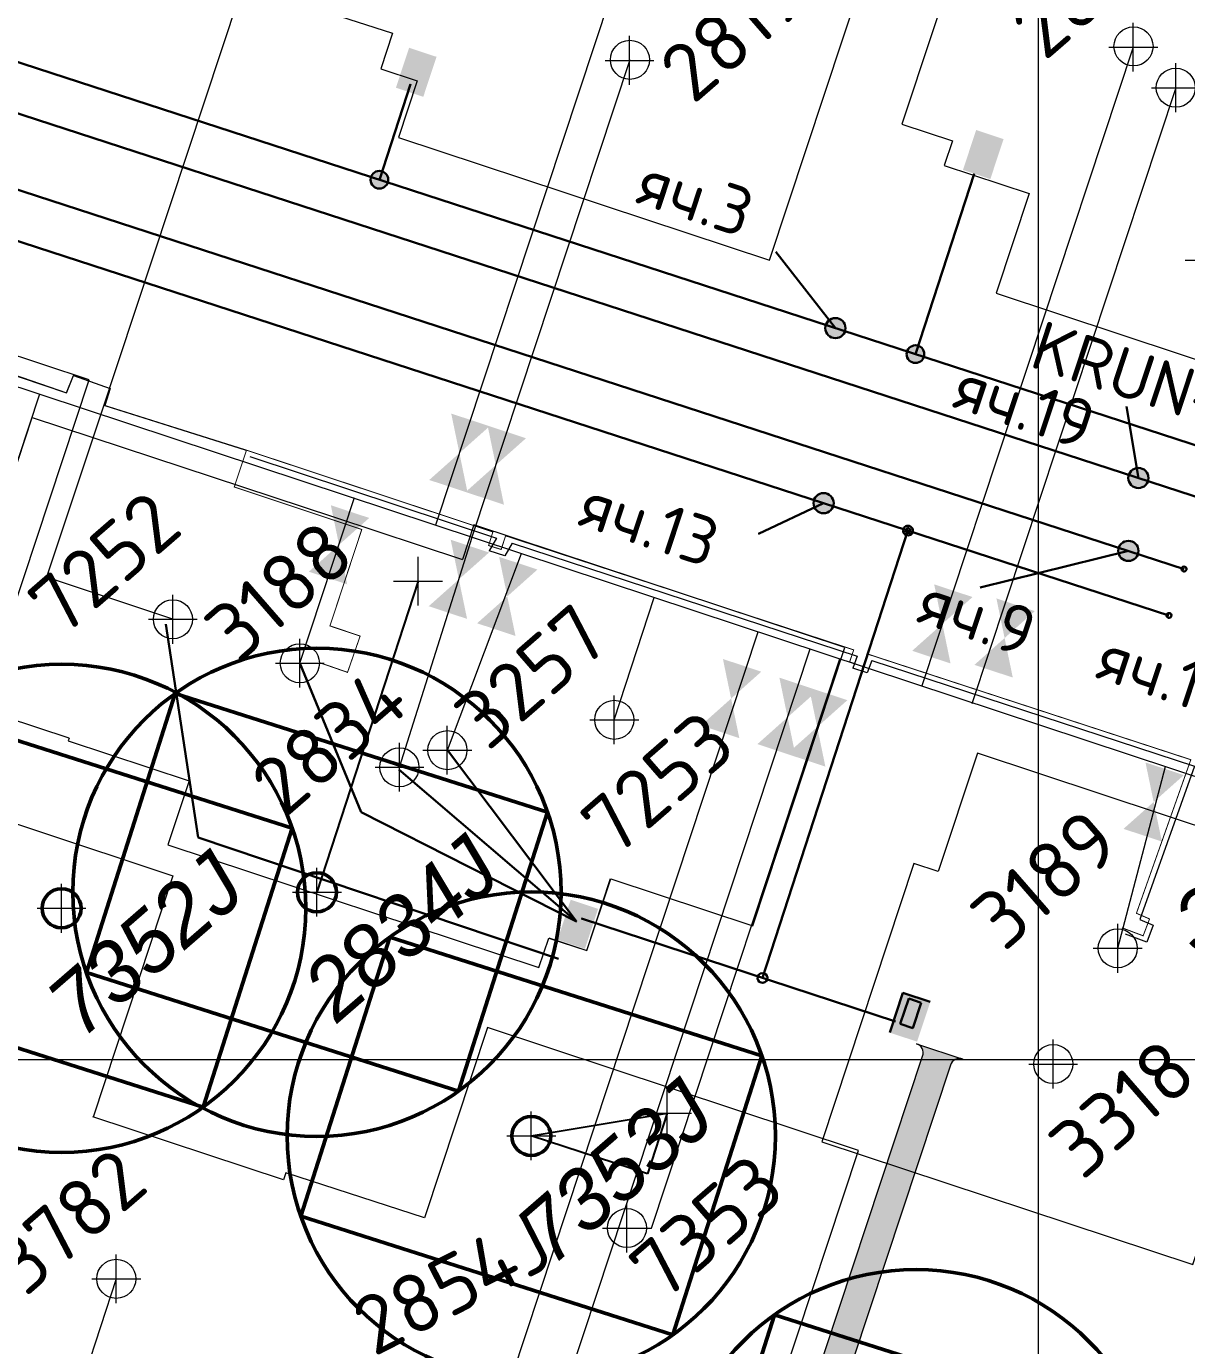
# Model space of a CAD drawing. Header units: millimetres. Extents: x 519 to 9564855, y -810 to 5021775.
# Drawn here: x 9542792.8 to 9543030.4, y 4997941.4 to 4998211.7 of the extents above; entities that cross this region are included whole.
import ezdxf
from ezdxf.enums import TextEntityAlignment as Align

# ---------------------------------------------------------------- set-up
doc = ezdxf.new("R2010")
doc.units = ezdxf.units.MM
doc.header["$LTSCALE"] = 2
doc.header["$MEASUREMENT"] = 0
doc.header["$PDMODE"] = 2
doc.header["$PDSIZE"] = 5
doc.linetypes.add('1', pattern=[0])
doc.linetypes.add('92051501$0$DASHED', pattern=[0.75, 0.5, -0.25])
for name, color, linetype, lineweight in [('200 скв. на 2010 год', 61, 'Continuous', 0), ('Stage 11.Object 2.Frame&Text', 26, 'Continuous', 53), ('WELLS(drilled after 2000y)', 6, 'Continuous', 40), ('Скважины на 2022 год', 60, 'Continuous', 13), ('Скважины на 2027 год', 20, 'Continuous', 50), ('Электро', 1, 'Continuous', 30), ('Электроснаб', 1, 'Continuous', 18), ('Электроснабжене', 1, 'Continuous', 18)]:
    doc.layers.add(name, color=color, linetype=linetype, lineweight=lineweight)
for name, color, linetype in [('42 доп. скв. на 2009 год', 96, 'Continuous'), ('Existing roads', 41, 'Continuous'), ('GRID_PULKOVO', 7, 'Continuous'), ('new 100 wells', 131, 'Continuous'), ('OilColl&Flowlines', 3, 'Continuous'), ('Stage 11.Object 3.Color', 172, 'Continuous'), ('Stage 11.Object 3.Frame&Text', 7, 'Continuous'), ('Stage8 wlls text', 7, 'Continuous'), ('Wels of 13phase', 200, 'Continuous'), ('Скважины  2018 года', 7, 'Continuous'), ('Скважины - Конфликты наземки', 92, 'Continuous'), ('Скважины 2019г.', 241, 'Continuous'), ('Скважины на 2013 год.', 21, '1'), ('Скважины на 2014 год', 70, 'Continuous'), ('Скважины на 2016 год.', 40, 'Continuous'), ('Скважины на 2020 год', 140, 'Continuous')]:
    doc.layers.add(name, color=color, linetype=linetype)
doc.styles.add('Elect', font='isocpeur.ttf')
doc.styles.add('GeoApp', font='', dxfattribs={"height": 1})
doc.styles.add('Line_GUGK', font='')
doc.styles.get("Standard").update_dxf_attribs({"font": 'isocpeur.ttf', "width": 0.5})
doc.styles.get('GeoApp').set_extended_font_data('D431', italic=True)
doc.styles.get('Line_GUGK').set_extended_font_data('Bm431', italic=True)

msp = doc.modelspace()

# ---------------------------------------------------------------- hatches: boundary and pattern name
at = {"layer": 'Existing roads', "lineweight": 0}
h = msp.add_hatch(color=256, dxfattribs=at)
edge = h.paths.add_edge_path(flags=16)
edge.add_line((9542915.00048, 4997805.77889), (9542915.82838, 4997805.50495))
edge = h.paths.add_edge_path(flags=16)
edge.add_line((9542915.0804, 4997806.02041), (9542916.50414, 4997805.54932))
edge = h.paths.add_edge_path(flags=17)
edge.add_line((9542915.16031, 4997806.26193), (9542916.96364, 4997805.66524))
edge = h.paths.add_edge_path(flags=17)
edge.add_line((9542915.24023, 4997806.50345), (9542917.32836, 4997805.81252))
edge = h.paths.add_edge_path(flags=17)
edge.add_line((9542915.32014, 4997806.74496), (9542917.63357, 4997805.97949))
edge = h.paths.add_edge_path(flags=17)
edge.add_line((9542915.40006, 4997806.98648), (9542917.89543, 4997806.16081))
edge = h.paths.add_edge_path(flags=17)
edge.add_line((9542915.47997, 4997807.228), (9542918.12293, 4997806.3535))
edge = h.paths.add_edge_path(flags=17)
edge.add_line((9542915.55988, 4997807.46952), (9542918.32156, 4997806.55573))
edge = h.paths.add_edge_path(flags=17)
edge.add_line((9542915.6398, 4997807.71104), (9542918.49494, 4997806.76633))
edge = h.paths.add_edge_path(flags=17)
edge.add_line((9542915.71971, 4997807.95256), (9542918.64549, 4997806.98447))
edge = h.paths.add_edge_path(flags=17)
edge.add_line((9542915.79963, 4997808.19408), (9542918.77483, 4997807.20964))
edge = h.paths.add_edge_path(flags=17)
edge.add_line((9542915.87954, 4997808.4356), (9542918.88401, 4997807.44147))
edge = h.paths.add_edge_path(flags=17)
edge.add_line((9542916.09053, 4997811.84928), (9542916.91843, 4997811.57535))
edge = h.paths.add_edge_path(flags=17)
edge.add_line((9542915.41477, 4997811.80492), (9542916.83851, 4997811.33383))
edge = h.paths.add_edge_path(flags=17)
edge.add_line((9542914.95527, 4997811.689), (9542916.7586, 4997811.09231))
edge = h.paths.add_edge_path(flags=16)
edge.add_line((9542914.59055, 4997811.54171), (9542916.67869, 4997810.85079))
edge = h.paths.add_edge_path(flags=17)
edge.add_line((9542914.28535, 4997811.37474), (9542916.59877, 4997810.60927))
edge = h.paths.add_edge_path(flags=16)
edge.add_line((9542914.02348, 4997811.19343), (9542916.51886, 4997810.36775))
edge = h.paths.add_edge_path(flags=16)
edge.add_line((9542913.79599, 4997811.00074), (9542916.43894, 4997810.12623))
edge = h.paths.add_edge_path(flags=16)
edge.add_line((9542913.59735, 4997810.7985), (9542916.35903, 4997809.88471))
edge = h.paths.add_edge_path(flags=17)
edge.add_line((9542913.42397, 4997810.58791), (9542916.27911, 4997809.64319))
edge = h.paths.add_edge_path(flags=17)
edge.add_line((9542913.27342, 4997810.36976), (9542916.1992, 4997809.40167))
edge = h.paths.add_edge_path(flags=17)
edge.add_line((9542913.14408, 4997810.1446), (9542916.11928, 4997809.16016))
edge = h.paths.add_edge_path(flags=17)
edge.add_line((9542913.0349, 4997809.91276), (9542916.03937, 4997808.91864))
edge = h.paths.add_edge_path(flags=16)
edge.add_line((9542912.9453, 4997809.67445), (9542918.97361, 4997807.67979))
edge = h.paths.add_edge_path(flags=0)
edge.add_line((9542912.9453, 4997809.67445), (9542918.97361, 4997807.67979))
edge = h.paths.add_edge_path(flags=17)
edge.add_line((9542916.95679, 4997811.69128), (9542914.96213, 4997805.66296))
edge = h.paths.add_edge_path()
edge.add_arc((9542915.95946, 4997808.67712), 3.17487, 0, 360)
h.paths.add_polyline_path([(9541621.30331, 4998240.21534), (9541619.40682, 4998234.52294), (9541668.34915, 4998218.3288), (9541670.24564, 4998224.02121)])
edge = h.paths.add_edge_path()
edge.add_line((9541543.45632, 4998259.65358), (9541545.35281, 4998265.34598))
edge.add_line((9541545.35281, 4998265.34598), (9539882.1273, 4998815.67717))
edge.add_arc((9539884.64036, 4998823.2722), 8, 161.691556, 251.691556, ccw=False)
edge.add_line((9539877.04533, 4998825.78526), (9539870.13442, 4998804.89892))
edge.add_arc((9539877.72945, 4998802.38586), 8, 71.691556, 161.691556, ccw=False)
edge.add_line((9539880.24251, 4998809.9809), (9541543.45632, 4998259.65358))
h.paths.add_polyline_path([(9542731.24197, 4997866.63683), (9542733.13846, 4997872.32923), (9541746.19614, 4998198.89057), (9541744.29964, 4998193.19816)])
edge = h.paths.add_edge_path()
edge.add_line((9542910.0184, 4997814.64503), (9542909.36398, 4997812.66899))
edge.add_line((9542909.36398, 4997812.66899), (9542916.00503, 4997810.46964))
edge.add_arc((9542908.97287, 4997822.57537), 14, 300.1520949, 341.6915561)
edge.add_line((9542922.26418, 4997818.17752), (9542982.04609, 4997998.85197))
edge.add_arc((9542983.94484, 4997998.22371), 2, 71.691556, 161.6915561, ccw=False)
edge.add_line((9542984.57311, 4998000.12246), (9542975.07709, 4998003.26452))
edge.add_arc((9542974.44884, 4998001.36581), 1.99996, -18.3072492, 71.6915562, ccw=False)
edge.add_line((9542976.34757, 4998000.73759), (9542916.56564, 4997820.06306))
edge.add_arc((9542908.97061, 4997822.57612), 8, 277.5258796, 341.691556, ccw=False)
h.paths.add_polyline_path([(9542831.9304, 4997833.32085), (9542833.8167, 4997839.01663), (9542809.08896, 4997847.19859), (9542807.19247, 4997841.50618)])
h = msp.add_hatch(color=256, dxfattribs=at)
h.paths.add_polyline_path([(9541621.30331, 4998240.21534), (9541619.40682, 4998234.52294), (9541668.34915, 4998218.3288), (9541670.24564, 4998224.02121)])
edge = h.paths.add_edge_path()
edge.add_line((9541543.45632, 4998259.65358), (9541545.35281, 4998265.34598))
edge.add_line((9541545.35281, 4998265.34598), (9539882.1273, 4998815.67717))
edge.add_arc((9539884.64036, 4998823.2722), 8, 161.691556, 251.6915561, ccw=False)
edge.add_line((9539877.04533, 4998825.78526), (9539870.13442, 4998804.89892))
edge.add_arc((9539877.72945, 4998802.38586), 8, 71.6915559, 161.691556, ccw=False)
edge.add_line((9539880.24251, 4998809.9809), (9541543.45632, 4998259.65358))
h.paths.add_polyline_path([(9542731.24197, 4997866.63683), (9542733.13846, 4997872.32923), (9541746.19614, 4998198.89057), (9541744.29964, 4998193.19816)])
edge = h.paths.add_edge_path()
edge.add_line((9542974.97868, 4997977.49268), (9542969.28014, 4997979.37822))
edge.add_line((9542969.28014, 4997979.37822), (9542916.56564, 4997820.06306))
edge.add_arc((9542908.97061, 4997822.57612), 8, 251.691556, 341.691556, ccw=False)
edge.add_line((9542906.45755, 4997814.98109), (9542809.08896, 4997847.19859))
edge.add_line((9542809.08896, 4997847.19859), (9542807.19247, 4997841.50618))
edge.add_line((9542807.19247, 4997841.50618), (9542904.57502, 4997809.28406))
edge.add_arc((9542908.97287, 4997822.57537), 14, 251.691556, 341.6915561)
edge.add_line((9542922.26418, 4997818.17752), (9542974.97868, 4997977.49268))
at = {"layer": 'Электро'}
for points in [[(9542868.47246, 4998199.09281), (9542874.08469, 4998197.23582), (9542876.79192, 4998205.41768), (9542871.17968, 4998207.27467)], [(9542984.60685, 4998182.2445), (9542990.21908, 4998180.38751), (9542992.92631, 4998188.56937), (9542987.31408, 4998190.42636)], [(9542901.56859, 4998024.56047), (9542907.18082, 4998022.70348), (9542909.88805, 4998030.88534), (9542904.27582, 4998032.74232)], [(9542901.56859, 4998024.56047), (9542907.18082, 4998022.70348), (9542909.88805, 4998030.88534), (9542904.27582, 4998032.74232)], [(9542969.60611, 4998005.53366), (9542975.21834, 4998003.67668), (9542977.92557, 4998011.85854), (9542972.31333, 4998013.71552)]]:
    msp.add_hatch(color=256, dxfattribs=at).paths.add_polyline_path(points)
h = msp.add_hatch(color=256, dxfattribs=at)
edge = h.paths.add_edge_path()
edge.add_arc((9542865.09191, 4998180.23802), 1.80448, 0, 360)
h = msp.add_hatch(color=256, dxfattribs=at)
edge = h.paths.add_edge_path()
edge.add_arc((9542958.48125, 4998149.85102), 2.06767, 0, 360)
h = msp.add_hatch(color=256, dxfattribs=at)
edge = h.paths.add_edge_path()
edge.add_arc((9542974.87747, 4998144.51602), 1.80448, 0, 360)
h = msp.add_hatch(color=256, dxfattribs=at)
edge = h.paths.add_edge_path()
edge.add_arc((9543020.53698, 4998119.14328), 2.06767, 0, 360)
h = msp.add_hatch(color=256, dxfattribs=at)
edge = h.paths.add_edge_path()
edge.add_arc((9542956.07054, 4998113.98586), 2.06767, 0, 360)
h = msp.add_hatch(color=256, dxfattribs=at)
edge = h.paths.add_edge_path()
edge.add_arc((9543018.4871, 4998104.21018), 2.06767, 0, 360)
at = {"layer": 'Электроснаб', "linetype": '92051501$0$DASHED', "lineweight": 0}
for points in [[(9542868.47246, 4998199.09281), (9542874.08469, 4998197.23582), (9542876.79192, 4998205.41768), (9542871.17968, 4998207.27467)], [(9542984.60685, 4998182.2445), (9542990.21908, 4998180.38751), (9542992.92631, 4998188.56937), (9542987.31408, 4998190.42636)], [(9542901.56859, 4998024.56047), (9542907.18082, 4998022.70348), (9542909.88805, 4998030.88534), (9542904.27582, 4998032.74232)], [(9542901.56859, 4998024.56047), (9542907.18082, 4998022.70348), (9542909.88805, 4998030.88534), (9542904.27582, 4998032.74232)], [(9542969.60611, 4998005.53366), (9542975.21834, 4998003.67668), (9542977.92557, 4998011.85854), (9542972.31333, 4998013.71552)]]:
    msp.add_hatch(color=1, dxfattribs=at).paths.add_polyline_path(points)
h = msp.add_hatch(color=1, dxfattribs=at)
edge = h.paths.add_edge_path()
edge.add_arc((9542865.09191, 4998180.23802), 1.80448, 0, 360)
h = msp.add_hatch(color=1, dxfattribs=at)
edge = h.paths.add_edge_path()
edge.add_arc((9542958.48125, 4998149.85102), 2.06767, 0, 360)
h = msp.add_hatch(color=1, dxfattribs=at)
edge = h.paths.add_edge_path()
edge.add_arc((9542974.87747, 4998144.51602), 1.80448, 0, 360)
h = msp.add_hatch(color=1, dxfattribs=at)
edge = h.paths.add_edge_path()
edge.add_arc((9543020.53698, 4998119.14328), 2.06767, 0, 360)
h = msp.add_hatch(color=1, dxfattribs=at)
edge = h.paths.add_edge_path()
edge.add_arc((9542956.07054, 4998113.98586), 2.06767, 0, 360)
h = msp.add_hatch(color=1, dxfattribs=at)
edge = h.paths.add_edge_path()
edge.add_arc((9543018.4871, 4998104.21018), 2.06767, 0, 360)
at = {"layer": 'Электроснабжене', "linetype": '92051501$0$DASHED', "lineweight": 0}
for points in [[(9542868.47246, 4998199.09281), (9542874.08469, 4998197.23582), (9542876.79192, 4998205.41768), (9542871.17968, 4998207.27467)], [(9542984.60685, 4998182.2445), (9542990.21908, 4998180.38751), (9542992.92631, 4998188.56937), (9542987.31408, 4998190.42636)], [(9542901.56859, 4998024.56047), (9542907.18082, 4998022.70348), (9542909.88805, 4998030.88534), (9542904.27582, 4998032.74232)], [(9542901.56859, 4998024.56047), (9542907.18082, 4998022.70348), (9542909.88805, 4998030.88534), (9542904.27582, 4998032.74232)], [(9542969.60611, 4998005.53366), (9542975.21834, 4998003.67668), (9542977.92557, 4998011.85854), (9542972.31333, 4998013.71552)]]:
    msp.add_hatch(color=1, dxfattribs=at).paths.add_polyline_path(points)
h = msp.add_hatch(color=1, dxfattribs=at)
edge = h.paths.add_edge_path()
edge.add_arc((9542865.09191, 4998180.23802), 1.80448, 0, 360)
h = msp.add_hatch(color=1, dxfattribs=at)
edge = h.paths.add_edge_path()
edge.add_arc((9542958.48125, 4998149.85102), 2.06767, 0, 360)
h = msp.add_hatch(color=1, dxfattribs=at)
edge = h.paths.add_edge_path()
edge.add_arc((9542974.87747, 4998144.51602), 1.80448, 0, 360)
h = msp.add_hatch(color=1, dxfattribs=at)
edge = h.paths.add_edge_path()
edge.add_arc((9543020.53698, 4998119.14328), 2.06767, 0, 360)
h = msp.add_hatch(color=1, dxfattribs=at)
edge = h.paths.add_edge_path()
edge.add_arc((9542956.07054, 4998113.98586), 2.06767, 0, 360)
h = msp.add_hatch(color=1, dxfattribs=at)
edge = h.paths.add_edge_path()
edge.add_arc((9543018.4871, 4998104.21018), 2.06767, 0, 360)

# ---------------------------------------------------------------- linework, layer by layer
at = {"color": 6, "lineweight": 0}
for p, q in [((9542778.081, 4998144.35, 0.429), (9542801.038, 4998136.577, 0.389)), ((9542801.038, 4998136.577, 0.389), (9542802.457, 4998140.155, 0.397)), ((9542802.457, 4998140.155, 0.397), (9542809.938, 4998137.473, 0.403)), ((9542809.938, 4998137.473, 0.403), (9542808.889, 4998133.991, 0.39)), ((9542808.889, 4998133.991, 0.39), (9542837.835, 4998124.858, 0.179))]:
    msp.add_line(p, q, dxfattribs=at)
at = {"color": 3, "lineweight": 0, "ltscale": 5}
for p in [(9542808.01539, 4998132.20006), (9542822.79862, 4998090.21725)]:
    msp.add_line(p, (9542796.91324, 4998098.81114), dxfattribs=at)
at = {"layer": '200 скв. на 2010 год', "color": 0, "linetype": 'ByBlock', "lineweight": 0}
msp.add_lwpolyline([(9542979.53562, 4998038.50919), (9542974.53745, 4998040.16299), (9542955.68202, 4997983.17759), (9543031.66255, 4997958.03701), (9543039.68438, 4997982.28082)], dxfattribs=at)
msp.add_circle((9543003.1, 4997999.1), 4, dxfattribs=at)
msp.add_point((9543003.1, 4997999.1), dxfattribs=at)
at = {"layer": '42 доп. скв. на 2009 год', "linetype": 'ByBlock', "lineweight": 0, "ltscale": 80}
msp.add_point((9542879, 4998063.4), dxfattribs=at)
at = {"layer": 'Existing roads', "lineweight": 0}
msp.add_line((9542975.07709, 4998003.26452), (9542984.57311, 4998000.12246), dxfattribs=at)
at = {"layer": 'Existing roads', "color": 0, "linetype": 'ByBlock', "lineweight": 0, "ltscale": 80}
msp.add_line((9533000, 4998000), (9548000, 4998000), dxfattribs=at)
at = {"layer": 'Existing roads', "lineweight": 0, "flags": 128}
for points in [[(9542809.08896, 4997847.19859), (9542906.45755, 4997814.98109, 0.414213562), (9542916.56564, 4997820.06306), (9542976.34757, 4998000.73759, 0.414207454), (9542975.07709, 4998003.26452)], [(9542984.57311, 4998000.12246, 0.414213563), (9542982.04609, 4997998.85197), (9542922.26418, 4997818.17752, -0.414213562), (9542904.57502, 4997809.28406), (9542807.19247, 4997841.50618)]]:
    msp.add_lwpolyline(points, format="xyb", dxfattribs=at)
at = {"layer": 'GRID_PULKOVO', "lineweight": 0}
msp.add_line((9543000.00017, 5010000), (9543000.00017, 4991999.97358), dxfattribs=at)
at = {"layer": 'new 100 wells', "color": 0, "linetype": 'ByBlock', "lineweight": 0}
msp.add_line((9542855.68845, 4998111.16294), (9542882.09869, 4998102.42427), dxfattribs=at)
msp.add_lwpolyline([(9542801.56032, 4998065.81646), (9542801.38202, 4998065.2776), (9542826.12128, 4998057.09182)], dxfattribs=at)
at = {"layer": 'new 100 wells', "color": 0, "lineweight": 0}
msp.add_lwpolyline([(9542899.77202, 4998024.9101), (9542907.58495, 4998022.32495), (9542912.4614, 4998037.06268)], dxfattribs=at)
at = {"layer": 'new 100 wells', "color": 0, "linetype": 'ByBlock', "lineweight": 0}
msp.add_circle((9542848.8, 4998081.2), 4, dxfattribs=at)
msp.add_point((9542848.8, 4998081.2), dxfattribs=at)
at = {"layer": 'OilColl&Flowlines', "lineweight": 0}
for p, q in [((9541860.89027, 4998445.5866), (9543047.06354, 4998053.10336)), ((9542848.8, 4998081.2), (9542860.0251, 4998115.12481)), ((9542879.0224, 4998063.38793), (9542894.19714, 4998103.68408)), ((9542913.2, 4998069.6), (9542921.37972, 4998094.68986)), ((9543016.3, 4998022.8), (9543026.07642, 4998060.04762))]:
    msp.add_line(p, q, dxfattribs=at)
at = {"layer": 'OilColl&Flowlines', "linetype": 'ByBlock', "lineweight": 0, "ltscale": 25}
for p, q in [((9542912.8, 4998218.9), (9542876.60336, 4998109.50555)), ((9543019.5, 4998207.4), (9542976.19652, 4998076.55197)), ((9542916.4, 4998204.8), (9542884.05316, 4998107.04054)), ((9543028.2, 4998199.1), (9542986.43277, 4998072.86998)), ((9542869.2, 4998059.9), (9542884.09453, 4998107.02685)), ((9542881.32753, 4997902.20413), (9542942.68434, 4998087.63832)), ((9542890.26314, 4997893.54732), (9542953.31992, 4998084.11919))]:
    msp.add_line(p, q, dxfattribs=at)
at = {"layer": 'OilColl&Flowlines', "lineweight": 0}
for points in [[(9542887.65947, 4998129.74676), (9542881.47945, 4998124.24219), (9542879.80236, 4998132.34653)], [(9542895.10928, 4998127.28175), (9542888.92925, 4998121.77718), (9542887.25217, 4998129.88152)], [(9542883.15653, 4998116.13785), (9542875.29942, 4998118.73762), (9542881.47945, 4998124.24219)], [(9542890.60634, 4998113.67284), (9542882.74923, 4998116.27262), (9542888.92925, 4998121.77718)], [(9542863.00606, 4998110.96106), (9542856.82603, 4998105.45649), (9542855.14895, 4998113.56084)], [(9542887.55375, 4998103.88937), (9542881.37372, 4998098.38481), (9542879.69664, 4998106.48915)], [(9542858.50312, 4998097.35215), (9542850.64601, 4998099.95193), (9542856.82603, 4998105.45649)], [(9542897.46653, 4998100.39205), (9542891.2865, 4998094.88748), (9542889.60942, 4998102.99182)], [(9542883.05081, 4998090.28047), (9542875.1937, 4998092.88024), (9542881.37372, 4998098.38481)], [(9542892.96359, 4998086.78314), (9542885.10648, 4998089.38291), (9542891.2865, 4998094.88748)], [(9542986.57075, 4998094.75727), (9542980.39072, 4998089.2527), (9542978.71364, 4998097.35704)], [(9542999.31857, 4998091.8716), (9542993.13854, 4998086.36703), (9542991.46146, 4998094.47137)], [(9542982.0678, 4998081.14836), (9542974.2107, 4998083.74813), (9542980.39072, 4998089.2527)], [(9542994.81563, 4998078.26269), (9542986.95852, 4998080.86247), (9542993.13854, 4998086.36703)], [(9542943.30797, 4998079.46634), (9542937.12794, 4998073.96177), (9542935.45086, 4998082.06611)], [(9542954.87222, 4998075.63771), (9542948.69219, 4998070.13314), (9542947.01511, 4998078.23748)], [(9542960.93722, 4998073.63091), (9542954.7572, 4998068.12634), (9542953.08011, 4998076.23068)], [(9542938.80503, 4998065.85743), (9542930.94792, 4998068.45721), (9542937.12794, 4998073.96177)], [(9542950.36927, 4998062.0288), (9542942.51217, 4998064.62858), (9542948.69219, 4998070.13314)], [(9542956.43428, 4998060.022), (9542948.57717, 4998062.62178), (9542954.7572, 4998068.12634)], [(9543029.85039, 4998058.28056), (9543023.67037, 4998052.776), (9543021.99328, 4998060.88034)], [(9543025.34745, 4998044.67166), (9543017.49034, 4998047.27143), (9543023.67037, 4998052.776)]]:
    msp.add_solid(points, dxfattribs=at)
at = {"layer": 'Stage 11.Object 2.Frame&Text', "color": 0, "linetype": 'ByBlock', "lineweight": 0}
msp.add_lwpolyline([(9542982.45113, 4998188.22202), (9542980.78202, 4998183.17759), (9542998.14967, 4998177.43095)], dxfattribs=at)
msp.add_circle((9543028.2, 4998199.1), 4, dxfattribs=at)
msp.add_point((9543028.2, 4998199.1), dxfattribs=at)
at = {"layer": 'Stage 11.Object 3.Color', "color": 0, "linetype": 'ByBlock', "lineweight": 0, "ltscale": 80}
msp.add_line((9542000, 4998000), (9543000, 4998000), dxfattribs=at)
at = {"layer": 'Stage 11.Object 3.Frame&Text', "color": 0, "linetype": 'ByBlock', "lineweight": 0}
for points in [[(9543057.636, 4998226.56903), (9542990.97491, 4998248.62598), (9542972.11947, 4998191.64058), (9542982.45113, 4998188.22202)], [(9542872.83183, 4998200.51259), (9542868.98202, 4998188.8776), (9542944.96254, 4998163.73702), (9542963.81798, 4998220.72241), (9542956.36817, 4998223.18742)], [(9542826.12128, 4998057.09182), (9542821.78202, 4998043.97759), (9542897.76255, 4998018.83701), (9542899.77202, 4998024.9101)]]:
    msp.add_lwpolyline(points, dxfattribs=at)
for centre in [(9543019.53745, 4998207.56299), (9542916.4, 4998204.8), (9542869.2, 4998059.9)]:
    msp.add_circle(centre, 4, dxfattribs=at)
for p in [(9543019.5, 4998207.4), (9542916.3, 4998204.7), (9542869.2, 4998059.9)]:
    msp.add_point(p, dxfattribs=at)
at = {"layer": 'Stage8 wlls text', "color": 19, "lineweight": 0}
msp.add_lwpolyline([(9542899.77341, 4998024.9143), (9542907.56254, 4998022.33702), (9542912.4376, 4998037.07055)], dxfattribs=at)
msp.add_circle((9542879.0224, 4998063.38793), 4, dxfattribs=at)
at = {"layer": 'WELLS(drilled after 2000y)', "color": 6, "lineweight": 0, "const_width": 0.2}
for points in [[(9542606.453, 4998212.194), (9542603.794, 4998204.664), (9542637.106, 4998193.051), (9542638.414, 4998196.588), (9542644.181, 4998194.507), (9542643.009, 4998191.095), (9542678.578, 4998178.867), (9542679.79598, 4998182.36522), (9542685.657, 4998180.324), (9542684.512, 4998176.663), (9542738.786, 4998157.983), (9542740.339, 4998161.623), (9542747.686, 4998159.014), (9542746.596, 4998155.415), (9542801.038, 4998136.577), (9542802.457, 4998140.155), (9542809.938, 4998137.473), (9542808.889, 4998133.991), (9542837.835, 4998124.858), (9542837.835, 4998124.858), (9542837.835, 4998124.858), (9542837.835, 4998124.858), (9542837.835, 4998124.858), (9542837.835, 4998124.858)], [(9542837.87156, 4998124.84587), (9542835.369, 4998117.304), (9542861.48076, 4998108.59735), (9542854.96349, 4998088.84522), (9542861.14884, 4998086.76955), (9542858.56927, 4998079.332), (9542852.89387, 4998081.30039)], [(9542837.835, 4998124.858), (9542888.329, 4998108.103), (9542887.46836, 4998105.30612), (9542890.029, 4998104.50992), (9542890.9433, 4998107.29994), (9542962.239, 4998083.936), (9542961.39868, 4998081.47324), (9542964.251, 4998080.5), (9542965.09327, 4998083.07613), (9543031.278, 4998061.437), (9543020.136, 4998029.973), (9543022.825, 4998028.818), (9543021.514, 4998025.364), (9543017.182, 4998027.002)]]:
    msp.add_lwpolyline(points, dxfattribs=at)
at = {"layer": 'WELLS(drilled after 2000y)', "color": 0, "linetype": 'ByBlock', "lineweight": 0}
msp.add_lwpolyline([(9543039.68438, 4997982.28082), (9543044.68254, 4997980.62702), (9543063.53798, 4998037.61241), (9542987.55745, 4998062.75299), (9542979.53562, 4998038.50919)], dxfattribs=at)
msp.add_circle((9543016.3, 4998022.8), 4, dxfattribs=at)
msp.add_point((9543016.3, 4998022.8), dxfattribs=at)
at = {"layer": 'Wels of 13phase', "lineweight": 0}
for p, q in [((9542889.057, 4998106.811, -24.081), (9542887.557, 4998104.21292, -24.081)), ((9542892.257, 4998105.816, -24.444), (9542890.757, 4998103.21792, -24.444)), ((9542890.757, 4998103.21792, -24.444), (9542887.557, 4998104.21292, -24.081))]:
    msp.add_line(p, q, dxfattribs=at)
at = {"layer": 'Wels of 13phase', "color": 0, "linetype": 'ByBlock', "lineweight": 0}
msp.add_lwpolyline([(9542867.78818, 4998210.24955), (9542865.38202, 4998202.97759), (9542872.83183, 4998200.51259)], dxfattribs=at)
at = {"layer": 'Wels of 13phase', "lineweight": 0}
for points, elevation in [([(9542838.563, 4998123.566), (9542889.057, 4998106.811)], -24.233), ([(9542892.257, 4998105.816), (9542962.967, 4998082.644)], -24.444), ([(9542962.967, 4998082.644), (9542962.02254, 4998080.21677)], -24.444), ([(9542965.944, 4998081.744), (9542964.979, 4998079.208), (9542962.02254, 4998080.21677)], -24.411), ([(9542965.944, 4998081.744), (9543032.006, 4998060.145), (9543020.864, 4998028.681), (9543023.553, 4998027.526), (9543022.242, 4998024.072), (9543017.91, 4998025.71)], -24.411)]:
    msp.add_lwpolyline(points, dxfattribs=dict(at, elevation=elevation))
at = {"layer": 'Скважины  2018 года', "color": 3, "lineweight": 0, "ltscale": 50}
msp.add_line((9542920.8, 4997965.5), (9542959.38559, 4998082.1144), dxfattribs=at)
at = {"layer": 'Скважины  2018 года', "color": 3, "linetype": 'ByBlock', "lineweight": 0, "ltscale": 50}
msp.add_line((9542811.2, 4997955.1), (9542783.23198, 4997869.4699, 0), dxfattribs=at)
at = {"layer": 'Скважины  2018 года', "color": 0, "linetype": 'ByBlock', "lineweight": 0}
for points in [[(9542916.07797, 4997933.80557), (9542944.34031, 4997924.44576), (9542963.20336, 4997981.40351), (9542887.25969, 4998006.55424), (9542874.34542, 4997967.55908)], [(9542845.47221, 4997975.38884), (9542806.36861, 4997988.28144)]]:
    msp.add_lwpolyline(points, dxfattribs=at)
for centre in [(9542915.8, 4997965.5), (9542811.2, 4997955.1)]:
    msp.add_circle(centre, 4, dxfattribs=at)
msp.add_point((9542811.2, 4997955.1), dxfattribs=at)
at = {"layer": 'Скважины 2019г.', "color": 0, "linetype": 'ByBlock', "lineweight": 0}
for p in [(9542913.2, 4998069.6), (9542915.8, 4997965.5)]:
    msp.add_point(p, dxfattribs=at)
at = {"layer": 'Скважины на 2013 год.', "color": 3, "linetype": 'ByBlock', "lineweight": 0, "ltscale": 5}
for p, q in [((9542846.49864, 4998248.50515), (9542808.01539, 4998132.20006)), ((9542795.51065, 4998136.33765), (9542756.09489, 4998017.74361))]:
    msp.add_line(p, q, dxfattribs=at)
at = {"layer": 'Скважины на 2013 год.', "color": 0, "linetype": 'ByBlock', "lineweight": 0}
msp.add_lwpolyline([(9542849.89819, 4998258.97011), (9542837.30766, 4998220.12028), (9542867.78818, 4998210.24955)], dxfattribs=at)
at = {"layer": 'Скважины на 2014 год', "color": 0, "linetype": 'ByBlock', "lineweight": 0}
for points in [[(9542801.56032, 4998065.81646), (9542775.19545, 4998074.54012), (9542793.98287, 4998131.52286), (9542855.68845, 4998111.16294)], [(9542773.8615, 4997969.5964), (9542740.60498, 4997980.64949), (9542765.8366, 4998056.56632), (9542822.77423, 4998037.64261), (9542806.48682, 4997988.24247)]]:
    msp.add_lwpolyline(points, dxfattribs=at)
msp.add_circle((9542822.8, 4998090.2), 4, dxfattribs=at)
msp.add_point((9542822.8, 4998090.2), dxfattribs=at)
at = {"layer": 'Скважины на 2016 год.', "color": 0, "linetype": 'ByBlock', "lineweight": 0}
msp.add_lwpolyline([(9542998.14967, 4998177.43095), (9542991.38202, 4998156.97759), (9543067.36255, 4998131.83701), (9543076.52666, 4998159.53303)], dxfattribs=at)
at = {"layer": 'Скважины на 2016 год.', "color": 254, "lineweight": 0, "true_color": 0xfeeab9}
msp.add_lwpolyline([(9542710.78202, 4998107.37759), (9542786.76255, 4998082.23701), (9542805.61798, 4998139.22241), (9542729.63745, 4998164.36299)], close=True, dxfattribs=at)
at = {"layer": 'Скважины на 2016 год.', "color": 0, "linetype": 'ByBlock', "lineweight": 0}
msp.add_point((9543035.1, 4998163.8), dxfattribs=at)
at = {"layer": 'Скважины на 2020 год', "color": 0, "linetype": 'ByBlock', "lineweight": 0}
msp.add_lwpolyline([(9542912.4614, 4998037.06268), (9542941.58254, 4998027.42702), (9542960.43798, 4998084.41241), (9542884.45745, 4998109.55299), (9542882.09869, 4998102.42427)], dxfattribs=at)
msp.add_circle((9542913.2, 4998069.6), 4, dxfattribs=at)
at = {"layer": 'Скважины на 2022 год', "color": 0, "linetype": 'ByBlock', "lineweight": 0}
msp.add_lwpolyline([(9542874.34542, 4997967.55908), (9542845.92825, 4997976.79238), (9542845.47221, 4997975.38884)], dxfattribs=at)
at = {"layer": 'Скважины на 2027 год', "lineweight": 25}
for p, q in [((9542873, 4998098), (9542852.29586, 4998034.27921)), ((9542896.20637, 4997984.36169), (9542924, 4997989)), ((9542924, 4997989), (9542919.98278, 4997976.63627)), ((9542919.98278, 4997976.63627), (9542896.20637, 4997984.36169))]:
    msp.add_line(p, q, dxfattribs=at)
at = {"layer": 'Скважины на 2027 год', "linetype": 'ByBlock', "ltscale": 50}
for points in [[(9542805.07499, 4998017.84178), (9542881.29764, 4997993.54966), (9542899.51674, 4998050.71664), (9542823.29408, 4998075.00877)], [(9542752.77913, 4998014.56257), (9542829.00178, 4997990.27044), (9542847.22087, 4998047.43743), (9542770.99822, 4998071.72956)], [(9542848.98549, 4997967.92426), (9542925.20814, 4997943.63213), (9542943.42724, 4998000.79912), (9542867.20459, 4998025.09125)], [(9542927.77913, 4997890.56257), (9543004.00178, 4997866.27044), (9543022.22087, 4997923.43743), (9542945.99822, 4997947.72956)]]:
    msp.add_lwpolyline(points, close=True, dxfattribs=at)
for centre in [(9542852.29586, 4998034.27921), (9542800, 4998031), (9542896.20637, 4997984.36169), (9542975, 4997907)]:
    msp.add_circle(centre, 50, dxfattribs=at)
at = {"layer": 'Скважины на 2027 год', "linetype": 'ByBlock'}
for centre in [(9542852.29586, 4998034.27921), (9542800, 4998031), (9542896.20637, 4997984.36169)]:
    msp.add_circle(centre, 4, dxfattribs=at)
at = {"layer": 'Скважины на 2027 год', "linetype": 'ByBlock', "lineweight": 0}
for p in [(9542873, 4998098), (9542852.3, 4998034.3), (9542800, 4998031), (9542924, 4997989), (9542896.2, 4997984.4)]:
    msp.add_point(p, dxfattribs=at)
at = {"layer": 'Электро'}
for p, q in [((9543034.5, 4998114.6), (9541961.6, 4998463.7)), ((9543029.9, 4998100.5), (9541966.8, 4998446.1)), ((9543026.80587, 4998090.99073), (9542245.55846, 4998344.96411)), ((9543037.59413, 4998124.10928), (9542443.88609, 4998317.25681)), ((9542946.31194, 4998165.49737), (9542958.48125, 4998149.85102)), ((9543018.12349, 4998133.80191), (9543020.53698, 4998119.14328)), ((9542942.73445, 4998107.73238), (9542956.07054, 4998113.98586)), ((9542988.12118, 4998096.71019), (9543018.4871, 4998104.21018)), ((9542972.31333, 4998013.71552), (9542969.60611, 4998005.53366)), ((9542977.92557, 4998011.85854), (9542972.31333, 4998013.71552)), ((9542973.49994, 4998012.49946, 0), (9542971.78168, 4998007.3065, 0)), ((9542976.05896, 4998011.65273, 0), (9542973.49994, 4998012.49946, 0)), ((9542974.34071, 4998006.45977, 0), (9542976.05896, 4998011.65273, 0)), ((9542971.78168, 4998007.3065, 0), (9542974.34071, 4998006.45977, 0))]:
    msp.add_line(p, q, dxfattribs=at)
at = {"layer": 'Электро', "ltscale": 25}
for p, q in [((9542871.45256, 4998199.78887), (9542865.09191, 4998180.23802)), ((9542986.89968, 4998181.46425), (9542974.87747, 4998144.51602))]:
    msp.add_line(p, q, dxfattribs=at)
at = {"layer": 'Электро', "ltscale": 7.5}
for p, q in [((9542943.56021, 4998016.72411), (9542973.35237, 4998108.36777)), ((9542970.78283, 4998007.79781), (9542906.45407, 4998028.89122))]:
    msp.add_line(p, q, dxfattribs=at)
at = {"layer": 'Электро', "ltscale": 2}
for p, q in [((9542821.3396, 4998089.17827, 0), (9542827.95015, 4998045.4863, 0)), ((9542848.8, 4998081.2), (9542861.36221, 4998050.66149)), ((9542879.0224, 4998063.38793), (9542905.42782, 4998028.28807)), ((9542869.1, 4998059.4), (9542905.42782, 4998028.28807)), ((9542861.36221, 4998050.66149), (9542905.42782, 4998028.28807)), ((9542827.95015, 4998045.4863, 0), (9542901.74764, 4998020.61397, 0))]:
    msp.add_line(p, q, dxfattribs=at)
at = {"layer": 'Электро'}
for centre, radius in [((9542865.09191, 4998180.23802), 1.80448), ((9542958.48125, 4998149.85102), 2.06767), ((9542974.87747, 4998144.51602), 1.80448), ((9543020.53698, 4998119.14328), 2.06767), ((9542956.07054, 4998113.98586), 2.06767), ((9543018.4871, 4998104.21018), 2.06767)]:
    msp.add_circle(centre, radius, dxfattribs=at)
at = {"layer": 'Электро', "ltscale": 80}
for centre, start, end in [((9542973.35237, 4998108.36777), 162, 341.9999999), ((9542973.35237, 4998108.36777), 341.9999999, 162), ((9542943.56021, 4998016.72411), 162, 342), ((9542943.56021, 4998016.72411), 342, 162)]:
    msp.add_arc(centre, 1, start, end, dxfattribs=at)
at = {"layer": 'Электро'}
for centre, start, end in [((9542973.35237, 4998108.36777), 161.9999999, 341.9999999), ((9542973.35237, 4998108.36777), 161.9999999, 341.9999999), ((9542973.35237, 4998108.36777), 161.9999999, 341.9999999), ((9542973.35237, 4998108.36777), 341.9999999, 161.9999999), ((9542973.35237, 4998108.36777), 341.9999999, 161.9999999), ((9542973.35237, 4998108.36777), 341.9999999, 161.9999999), ((9543029.9, 4998100.5), 161.9999999, 341.9999999), ((9543029.9, 4998100.5), 161.9999999, 341.9999999), ((9543029.9, 4998100.5), 161.9999999, 341.9999999), ((9543029.9, 4998100.5), 341.9999999, 161.9999999), ((9543029.9, 4998100.5), 341.9999999, 161.9999999), ((9543029.9, 4998100.5), 341.9999999, 161.9999999), ((9543026.80587, 4998090.99073), 161.9999999, 341.9999999), ((9543026.80587, 4998090.99073), 161.9999999, 341.9999999), ((9543026.80587, 4998090.99073), 161.9999999, 341.9999999), ((9543026.80587, 4998090.99073), 341.9999999, 161.9999999), ((9543026.80587, 4998090.99073), 341.9999999, 161.9999999), ((9543026.80587, 4998090.99073), 341.9999999, 161.9999999)]:
    msp.add_arc(centre, 0.5, start, end, dxfattribs=at)
at = {"layer": 'Электроснаб', "color": 1, "linetype": 'ByBlock', "lineweight": 0}
for p, q in [((9543034.5, 4998114.6), (9541961.6, 4998463.7)), ((9543029.9, 4998100.5), (9541966.8, 4998446.1)), ((9543026.80587, 4998090.99073), (9542245.55846, 4998344.96411)), ((9543037.59413, 4998124.10928), (9542443.88609, 4998317.25681))]:
    msp.add_line(p, q, dxfattribs=at)
at = {"layer": 'Электроснаб', "color": 1, "lineweight": 0, "ltscale": 25}
msp.add_line((9542871.45256, 4998199.78887), (9542865.09191, 4998180.23802), dxfattribs=at)
at = {"layer": 'Электроснаб', "color": 1, "linetype": '92051501$0$DASHED', "lineweight": 0, "ltscale": 25}
msp.add_line((9542986.89968, 4998181.46425), (9542974.87747, 4998144.51602), dxfattribs=at)
at = {"layer": 'Электроснаб', "color": 1, "linetype": '92051501$0$DASHED', "lineweight": 0}
for p, q in [((9542946.31194, 4998165.49737), (9542958.48125, 4998149.85102)), ((9543018.12349, 4998133.80191), (9543020.53698, 4998119.14328)), ((9542942.73445, 4998107.73238), (9542956.07054, 4998113.98586)), ((9542988.12118, 4998096.71019), (9543018.4871, 4998104.21018)), ((9542972.31333, 4998013.71552), (9542969.60611, 4998005.53366)), ((9542977.92557, 4998011.85854), (9542972.31333, 4998013.71552)), ((9542973.49994, 4998012.49946, 0), (9542971.78168, 4998007.3065, 0)), ((9542976.05896, 4998011.65273, 0), (9542973.49994, 4998012.49946, 0)), ((9542974.34071, 4998006.45977, 0), (9542976.05896, 4998011.65273, 0)), ((9542971.78168, 4998007.3065, 0), (9542974.34071, 4998006.45977, 0))]:
    msp.add_line(p, q, dxfattribs=at)
at = {"layer": 'Электроснаб', "color": 1, "linetype": '92051501$0$DASHED', "lineweight": 0, "ltscale": 7.5}
for p, q in [((9542943.56021, 4998016.72411), (9542973.35237, 4998108.36777)), ((9542970.78283, 4998007.79781), (9542906.45407, 4998028.89122))]:
    msp.add_line(p, q, dxfattribs=at)
at = {"layer": 'Электроснаб', "color": 1, "linetype": '92051501$0$DASHED', "lineweight": 0, "ltscale": 2}
for p, q in [((9542821.3396, 4998089.17827, 0), (9542827.95015, 4998045.4863, 0)), ((9542848.8, 4998081.2), (9542861.36221, 4998050.66149)), ((9542879.0224, 4998063.38793), (9542905.42782, 4998028.28807)), ((9542869.1, 4998059.4), (9542905.42782, 4998028.28807)), ((9542861.36221, 4998050.66149), (9542905.42782, 4998028.28807)), ((9542827.95015, 4998045.4863, 0), (9542901.74764, 4998020.61397, 0))]:
    msp.add_line(p, q, dxfattribs=at)
at = {"layer": 'Электроснаб', "color": 1, "linetype": '92051501$0$DASHED', "lineweight": 0}
for centre, radius in [((9542865.09191, 4998180.23802), 1.80448), ((9542958.48125, 4998149.85102), 2.06767), ((9542974.87747, 4998144.51602), 1.80448), ((9543020.53698, 4998119.14328), 2.06767), ((9542956.07054, 4998113.98586), 2.06767), ((9543018.4871, 4998104.21018), 2.06767)]:
    msp.add_circle(centre, radius, dxfattribs=at)
at = {"layer": 'Электроснаб', "color": 1, "linetype": '92051501$0$DASHED', "lineweight": 0, "ltscale": 80}
for centre, start, end in [((9542973.35237, 4998108.36777), 162, 341.9999999), ((9542973.35237, 4998108.36777), 341.9999999, 162), ((9542943.56021, 4998016.72411), 162, 342), ((9542943.56021, 4998016.72411), 342, 162)]:
    msp.add_arc(centre, 1, start, end, dxfattribs=at)
at = {"layer": 'Электроснаб', "color": 1, "linetype": '92051501$0$DASHED', "lineweight": 0}
for centre, start, end in [((9542973.35237, 4998108.36777), 161.9999999, 341.9999999), ((9542973.35237, 4998108.36777), 161.9999999, 341.9999999), ((9542973.35237, 4998108.36777), 161.9999999, 341.9999999), ((9542973.35237, 4998108.36777), 341.9999999, 161.9999999), ((9542973.35237, 4998108.36777), 341.9999999, 161.9999999), ((9542973.35237, 4998108.36777), 341.9999999, 161.9999999), ((9543029.9, 4998100.5), 161.9999999, 341.9999999), ((9543029.9, 4998100.5), 161.9999999, 341.9999999), ((9543029.9, 4998100.5), 161.9999999, 341.9999999), ((9543029.9, 4998100.5), 341.9999999, 161.9999999), ((9543029.9, 4998100.5), 341.9999999, 161.9999999), ((9543029.9, 4998100.5), 341.9999999, 161.9999999), ((9543026.80587, 4998090.99073), 161.9999999, 341.9999999), ((9543026.80587, 4998090.99073), 161.9999999, 341.9999999), ((9543026.80587, 4998090.99073), 161.9999999, 341.9999999), ((9543026.80587, 4998090.99073), 341.9999999, 161.9999999), ((9543026.80587, 4998090.99073), 341.9999999, 161.9999999), ((9543026.80587, 4998090.99073), 341.9999999, 161.9999999)]:
    msp.add_arc(centre, 0.5, start, end, dxfattribs=at)
at = {"layer": 'Электроснабжене', "color": 1, "linetype": 'ByBlock', "lineweight": 0}
for p, q in [((9543034.5, 4998114.6), (9541961.6, 4998463.7)), ((9543029.9, 4998100.5), (9541965.44985, 4998446.5469)), ((9543026.80587, 4998090.99073), (9542245.55846, 4998344.96411)), ((9543037.59413, 4998124.10928), (9542443.88609, 4998317.25681))]:
    msp.add_line(p, q, dxfattribs=at)
at = {"layer": 'Электроснабжене', "color": 1, "lineweight": 0, "ltscale": 25}
for p, q in [((9542871.45256, 4998199.78887), (9542865.09191, 4998180.23802)), ((9542986.89968, 4998181.46425), (9542974.87747, 4998144.51602))]:
    msp.add_line(p, q, dxfattribs=at)
at = {"layer": 'Электроснабжене', "color": 1, "linetype": '92051501$0$DASHED', "lineweight": 0}
for p, q in [((9542946.31194, 4998165.49737), (9542958.48125, 4998149.85102)), ((9543018.12349, 4998133.80191), (9543020.53698, 4998119.14328)), ((9542942.73445, 4998107.73238), (9542956.07054, 4998113.98586)), ((9542988.12118, 4998096.71019), (9543018.4871, 4998104.21018)), ((9542972.31333, 4998013.71552), (9542969.60611, 4998005.53366)), ((9542977.92557, 4998011.85854), (9542972.31333, 4998013.71552)), ((9542973.49994, 4998012.49946, 0), (9542971.78168, 4998007.3065, 0)), ((9542976.05896, 4998011.65273, 0), (9542973.49994, 4998012.49946, 0)), ((9542974.34071, 4998006.45977, 0), (9542976.05896, 4998011.65273, 0)), ((9542971.78168, 4998007.3065, 0), (9542974.34071, 4998006.45977, 0))]:
    msp.add_line(p, q, dxfattribs=at)
at = {"layer": 'Электроснабжене', "color": 1, "lineweight": 0, "ltscale": 7.5}
for p, q in [((9542943.56021, 4998016.72411), (9542973.35237, 4998108.36777)), ((9542970.78283, 4998007.79781), (9542906.45407, 4998028.89122))]:
    msp.add_line(p, q, dxfattribs=at)
at = {"layer": 'Электроснабжене', "color": 1, "linetype": '92051501$0$DASHED', "lineweight": 0, "ltscale": 2}
for p, q in [((9542821.3396, 4998089.17827, 0), (9542827.95015, 4998045.4863, 0)), ((9542848.8, 4998081.2), (9542861.36221, 4998050.66149)), ((9542879.0224, 4998063.38793), (9542905.42782, 4998028.28807)), ((9542869.1, 4998059.4), (9542905.42782, 4998028.28807)), ((9542861.36221, 4998050.66149), (9542905.42782, 4998028.28807)), ((9542827.95015, 4998045.4863, 0), (9542901.74764, 4998020.61397, 0))]:
    msp.add_line(p, q, dxfattribs=at)
at = {"layer": 'Электроснабжене', "color": 1, "linetype": '92051501$0$DASHED', "lineweight": 0}
for centre, radius in [((9542865.09191, 4998180.23802), 1.80448), ((9542958.48125, 4998149.85102), 2.06767), ((9542974.87747, 4998144.51602), 1.80448), ((9543020.53698, 4998119.14328), 2.06767), ((9542956.07054, 4998113.98586), 2.06767), ((9543018.4871, 4998104.21018), 2.06767)]:
    msp.add_circle(centre, radius, dxfattribs=at)
at = {"layer": 'Электроснабжене', "color": 1, "linetype": '92051501$0$DASHED', "lineweight": 0, "ltscale": 80}
for centre, start, end in [((9542973.35237, 4998108.36777), 162, 341.9999999), ((9542973.35237, 4998108.36777), 341.9999999, 162), ((9542943.56021, 4998016.72411), 162, 342), ((9542943.56021, 4998016.72411), 342, 162)]:
    msp.add_arc(centre, 1, start, end, dxfattribs=at)
at = {"layer": 'Электроснабжене', "color": 1, "linetype": '92051501$0$DASHED', "lineweight": 0}
for centre, start, end in [((9543029.9, 4998100.5), 161.9999999, 341.9999999), ((9543029.9, 4998100.5), 161.9999999, 341.9999999), ((9543029.9, 4998100.5), 161.9999999, 341.9999999), ((9543029.9, 4998100.5), 341.9999999, 161.9999999), ((9543029.9, 4998100.5), 341.9999999, 161.9999999), ((9543029.9, 4998100.5), 341.9999999, 161.9999999), ((9543026.80587, 4998090.99073), 161.9999999, 341.9999999), ((9543026.80587, 4998090.99073), 161.9999999, 341.9999999), ((9543026.80587, 4998090.99073), 161.9999999, 341.9999999), ((9543026.80587, 4998090.99073), 341.9999999, 161.9999999), ((9543026.80587, 4998090.99073), 341.9999999, 161.9999999), ((9543026.80587, 4998090.99073), 341.9999999, 161.9999999)]:
    msp.add_arc(centre, 0.5, start, end, dxfattribs=at)

# ---------------------------------------------------------------- texts
at = {"layer": '200 скв. на 2010 год', "color": 0, "linetype": 'ByBlock', "lineweight": 0, "style": 'Elect'}
msp.add_text('3318', height=12, rotation=41, dxfattribs=at).set_placement((9543009.08413, 4997975.0221))
at = {"layer": 'new 100 wells', "color": 0, "linetype": 'ByBlock', "lineweight": 0, "style": 'Elect'}
msp.add_text('3188', height=12, rotation=41, dxfattribs=at).set_placement((9542836.17896, 4998080.8315))
at = {"layer": 'new 100 wells', "color": 19, "lineweight": 0, "style": 'Elect'}
msp.add_text('3257', height=12, rotation=41, dxfattribs=at).set_placement((9542887.34022, 4998062.94392))
at = {"layer": 'Stage 11.Object 3.Frame&Text', "color": 0, "linetype": 'ByBlock', "lineweight": 0, "style": 'Elect'}
for s, p in [('2820', (9543001.35351, 4998204.36585)), ('2819', (9542929.3591, 4998195.47083)), ('2834', (9542845.67757, 4998049.27297))]:
    msp.add_text(s, height=12, rotation=41, dxfattribs=at).set_placement(p)
at = {"layer": 'WELLS(drilled after 2000y)', "color": 0, "linetype": 'ByBlock', "lineweight": 0, "style": 'Elect'}
msp.add_text('3189', height=12, rotation=41, dxfattribs=at).set_placement((9542993.0398, 4998021.84944))
at = {"layer": 'Скважины  2018 года', "color": 0, "linetype": 'ByBlock', "lineweight": 0, "style": 'Elect'}
for s, p in [('3782', (9542792.61554, 4997951.16363)), ('7353', (9542923.16854, 4997950.06077))]:
    msp.add_text(s, height=12, rotation=41, dxfattribs=at).set_placement(p)
at = {"layer": 'Скважины - Конфликты наземки', "lineweight": 35, "style": 'GeoApp'}
msp.add_text('3189J', height=12.5, rotation=26.0318371, dxfattribs=at).set_placement((9543031.9066, 4998020.99464))
at = {"layer": 'Скважины на 2014 год', "color": 0, "linetype": 'ByBlock', "lineweight": 0, "style": 'Elect'}
msp.add_text('7252', height=12, rotation=41, dxfattribs=at).set_placement((9542800.04177, 4998086.17426))
at = {"layer": 'Скважины на 2020 год', "color": 0, "linetype": 'ByBlock', "lineweight": 0, "style": 'Elect'}
msp.add_text('7253', height=12, rotation=41, dxfattribs=at).set_placement((9542913.2768, 4998041.08705))
at = {"layer": 'Скважины на 2022 год', "color": 0, "lineweight": 0}
msp.add_text('2854J', height=12, rotation=27.1243374, dxfattribs=at).set_placement((9542865.59967, 4997935.8283), align=Align.BOTTOM_LEFT)
at = {"layer": 'Скважины на 2027 год', "linetype": 'ByBlock', "style": 'Line_GUGK'}
for s, p in [('2834J', (9542856.45052, 4998007.33344)), ('7352J', (9542804.15466, 4998004.05423)), ('7353J', (9542900.36103, 4997957.41592))]:
    msp.add_text(s, height=12.5, rotation=41, dxfattribs=at).set_placement(p)
at = {"layer": 'Электро'}
for s, rotation, p in [('KRUN-6kV-1-Vostok', 341.7476197, (9542997.86327, 4998142.05871)), ('яч.11', 341.691556, (9543011.39125, 4998078.31937))]:
    msp.add_text(s, height=10, rotation=rotation, dxfattribs=at).set_placement(p)
at = {"layer": 'Электроснабжене', "color": 1, "linetype": '92051501$0$DASHED', "lineweight": 0}
for s, p in [('яч.3', (9542917.21431, 4998175.63653)), ('яч.19', (9542982.07143, 4998133.76476)), ('яч.13', (9542905.38067, 4998109.61978)), ('яч.9', (9542974.7479, 4998089.77813))]:
    msp.add_text(s, height=10, rotation=341.691556, dxfattribs=at).set_placement(p)

doc.saveas('drawing.dxf')
